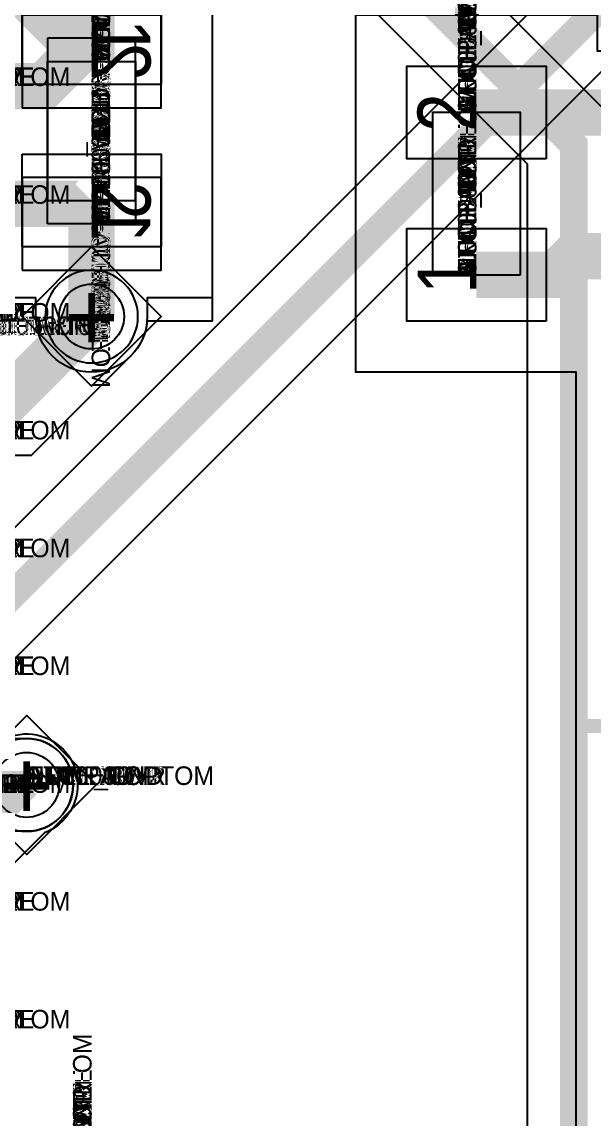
# Model space of a CAD drawing. Extents: x 0 to 323, y 0 to 320.
# Drawn here: x 57.11 to 63.28, y 186.8 to 198.63 of the extents above; entities that cross this region are included whole.
import ezdxf
from ezdxf.enums import TextEntityAlignment as Align

# ---------------------------------------------------------------- set-up
doc = ezdxf.new("R2010")
doc.units = 0
doc.header["$MEASUREMENT"] = 0
doc.layers.get('0').update_dxf_attribs({"linetype": 'CONTINUOUS'})
for name, color, linetype in [('CDN_FIGURES', 7, 'CONTINUOUS'), ('ETCH_BOTTOM', 7, 'CONTINUOUS'), ('ETCH_GND', 3, 'CONTINUOUS'), ('ETCH_INT1', 4, 'CONTINUOUS'), ('ETCH_INT2', 5, 'CONTINUOUS'), ('ETCH_PWR', 6, 'CONTINUOUS'), ('ETCH_TOP', 2, 'CONTINUOUS'), ('MANUFACTURING_NCLEGEND-1-6', 8, 'CONTINUOUS'), ('PACKAGE_GEOMETRY_ASSEMBLY_TOP', 11, 'CONTINUOUS'), ('PACKAGE_GEOMETRY_PIN_NUMBER', 9, 'CONTINUOUS')]:
    doc.layers.add(name, color=color, linetype=linetype)

# ---------------------------------------------------------------- blocks, each defined once
blk = doc.blocks.new('PAD_INFO')
for tag in ['SHAPE_TYPE', 'PAD_HEIGHT', 'PAD_LAYER', 'PAD_TYPE', 'PAD_WIDTH']:
    blk.add_attdef(tag, (0, 0), '', height=0.2)
at = {"flags": 2}
blk.add_attdef('CDN_TYPE', (0, 0), '', height=0.2, dxfattribs=at)
blk = doc.blocks.new('DRILL_INFO')
at = {"flags": 2}
blk.add_attdef('CDN_TYPE', (0, 0), '', height=0.2, dxfattribs=at)
for tag in ['FSHAPE', 'FCHAR', 'DRILL_HEIGHT', 'DIAMETER', 'PLATED', 'DRILL_WIDTH']:
    blk.add_attdef(tag, (0, 0), '', height=0.2)
blk = doc.blocks.new('VIA0700X0300')
at = {"layer": 'ETCH_BOTTOM'}
blk.add_circle((0, 0), 0.35, dxfattribs=at)
at = {"layer": 'ETCH_GND'}
blk.add_circle((0, 0), 0.35, dxfattribs=at)
at = {"layer": 'ETCH_INT1'}
blk.add_circle((0, 0), 0.35, dxfattribs=at)
at = {"layer": 'ETCH_INT2'}
blk.add_circle((0, 0), 0.35, dxfattribs=at)
at = {"layer": 'ETCH_PWR'}
blk.add_circle((0, 0), 0.35, dxfattribs=at)
at = {"layer": 'ETCH_TOP'}
blk.add_circle((0, 0), 0.35, dxfattribs=at)
ref = blk.add_blockref('PAD_INFO', (0, 0))
ref.add_attrib('PAD_LAYER', 'ETCH_TOP', (0, 0), dxfattribs={"height": 0.2})
ref.add_attrib('SHAPE_TYPE', 'NULL', (0, 0), dxfattribs={"height": 0.2})
ref.add_attrib('PAD_TYPE', 'ANTIPAD', (0, 0), dxfattribs={"height": 0.2})
ref.add_attrib('PAD_WIDTH', '0.000000', (0, 0), dxfattribs={"height": 0.2})
ref.add_attrib('PAD_HEIGHT', '0.000000', (0, 0), dxfattribs={"height": 0.2})
ref = blk.add_blockref('PAD_INFO', (0, 0))
ref.add_attrib('PAD_LAYER', 'ETCH_GND', (0, 0), dxfattribs={"height": 0.2})
ref.add_attrib('SHAPE_TYPE', 'NULL', (0, 0), dxfattribs={"height": 0.2})
ref.add_attrib('PAD_TYPE', 'ANTIPAD', (0, 0), dxfattribs={"height": 0.2})
ref.add_attrib('PAD_WIDTH', '0.000000', (0, 0), dxfattribs={"height": 0.2})
ref.add_attrib('PAD_HEIGHT', '0.000000', (0, 0), dxfattribs={"height": 0.2})
ref = blk.add_blockref('PAD_INFO', (0, 0))
ref.add_attrib('PAD_LAYER', 'ETCH_INT1', (0, 0), dxfattribs={"height": 0.2})
ref.add_attrib('SHAPE_TYPE', 'NULL', (0, 0), dxfattribs={"height": 0.2})
ref.add_attrib('PAD_TYPE', 'ANTIPAD', (0, 0), dxfattribs={"height": 0.2})
ref.add_attrib('PAD_WIDTH', '0.000000', (0, 0), dxfattribs={"height": 0.2})
ref.add_attrib('PAD_HEIGHT', '0.000000', (0, 0), dxfattribs={"height": 0.2})
ref = blk.add_blockref('PAD_INFO', (0, 0))
ref.add_attrib('PAD_LAYER', 'ETCH_INT2', (0, 0), dxfattribs={"height": 0.2})
ref.add_attrib('SHAPE_TYPE', 'NULL', (0, 0), dxfattribs={"height": 0.2})
ref.add_attrib('PAD_TYPE', 'ANTIPAD', (0, 0), dxfattribs={"height": 0.2})
ref.add_attrib('PAD_WIDTH', '0.000000', (0, 0), dxfattribs={"height": 0.2})
ref.add_attrib('PAD_HEIGHT', '0.000000', (0, 0), dxfattribs={"height": 0.2})
ref = blk.add_blockref('PAD_INFO', (0, 0))
ref.add_attrib('PAD_LAYER', 'ETCH_PWR', (0, 0), dxfattribs={"height": 0.2})
ref.add_attrib('SHAPE_TYPE', 'NULL', (0, 0), dxfattribs={"height": 0.2})
ref.add_attrib('PAD_TYPE', 'ANTIPAD', (0, 0), dxfattribs={"height": 0.2})
ref.add_attrib('PAD_WIDTH', '0.000000', (0, 0), dxfattribs={"height": 0.2})
ref.add_attrib('PAD_HEIGHT', '0.000000', (0, 0), dxfattribs={"height": 0.2})
ref = blk.add_blockref('PAD_INFO', (0, 0))
ref.add_attrib('PAD_LAYER', 'ETCH_BOTTOM', (0, 0), dxfattribs={"height": 0.2})
ref.add_attrib('SHAPE_TYPE', 'NULL', (0, 0), dxfattribs={"height": 0.2})
ref.add_attrib('PAD_TYPE', 'ANTIPAD', (0, 0), dxfattribs={"height": 0.2})
ref.add_attrib('PAD_WIDTH', '0.000000', (0, 0), dxfattribs={"height": 0.2})
ref.add_attrib('PAD_HEIGHT', '0.000000', (0, 0), dxfattribs={"height": 0.2})
ref = blk.add_blockref('PAD_INFO', (0, 0))
ref.add_attrib('PAD_LAYER', 'ETCH_TOP', (0, 0), dxfattribs={"height": 0.2})
ref.add_attrib('SHAPE_TYPE', 'NULL', (0, 0), dxfattribs={"height": 0.2})
ref.add_attrib('PAD_TYPE', 'THERMAL', (0, 0), dxfattribs={"height": 0.2})
ref.add_attrib('PAD_WIDTH', '0.000000', (0, 0), dxfattribs={"height": 0.2})
ref.add_attrib('PAD_HEIGHT', '0.000000', (0, 0), dxfattribs={"height": 0.2})
ref = blk.add_blockref('PAD_INFO', (0, 0))
ref.add_attrib('PAD_LAYER', 'ETCH_GND', (0, 0), dxfattribs={"height": 0.2})
ref.add_attrib('SHAPE_TYPE', 'NULL', (0, 0), dxfattribs={"height": 0.2})
ref.add_attrib('PAD_TYPE', 'THERMAL', (0, 0), dxfattribs={"height": 0.2})
ref.add_attrib('PAD_WIDTH', '0.000000', (0, 0), dxfattribs={"height": 0.2})
ref.add_attrib('PAD_HEIGHT', '0.000000', (0, 0), dxfattribs={"height": 0.2})
ref = blk.add_blockref('PAD_INFO', (0, 0))
ref.add_attrib('PAD_LAYER', 'ETCH_INT1', (0, 0), dxfattribs={"height": 0.2})
ref.add_attrib('SHAPE_TYPE', 'NULL', (0, 0), dxfattribs={"height": 0.2})
ref.add_attrib('PAD_TYPE', 'THERMAL', (0, 0), dxfattribs={"height": 0.2})
ref.add_attrib('PAD_WIDTH', '0.000000', (0, 0), dxfattribs={"height": 0.2})
ref.add_attrib('PAD_HEIGHT', '0.000000', (0, 0), dxfattribs={"height": 0.2})
ref = blk.add_blockref('PAD_INFO', (0, 0))
ref.add_attrib('PAD_LAYER', 'ETCH_INT2', (0, 0), dxfattribs={"height": 0.2})
ref.add_attrib('SHAPE_TYPE', 'NULL', (0, 0), dxfattribs={"height": 0.2})
ref.add_attrib('PAD_TYPE', 'THERMAL', (0, 0), dxfattribs={"height": 0.2})
ref.add_attrib('PAD_WIDTH', '0.000000', (0, 0), dxfattribs={"height": 0.2})
ref.add_attrib('PAD_HEIGHT', '0.000000', (0, 0), dxfattribs={"height": 0.2})
ref = blk.add_blockref('PAD_INFO', (0, 0))
ref.add_attrib('PAD_LAYER', 'ETCH_PWR', (0, 0), dxfattribs={"height": 0.2})
ref.add_attrib('SHAPE_TYPE', 'NULL', (0, 0), dxfattribs={"height": 0.2})
ref.add_attrib('PAD_TYPE', 'THERMAL', (0, 0), dxfattribs={"height": 0.2})
ref.add_attrib('PAD_WIDTH', '0.000000', (0, 0), dxfattribs={"height": 0.2})
ref.add_attrib('PAD_HEIGHT', '0.000000', (0, 0), dxfattribs={"height": 0.2})
ref = blk.add_blockref('PAD_INFO', (0, 0))
ref.add_attrib('PAD_LAYER', 'ETCH_BOTTOM', (0, 0), dxfattribs={"height": 0.2})
ref.add_attrib('SHAPE_TYPE', 'NULL', (0, 0), dxfattribs={"height": 0.2})
ref.add_attrib('PAD_TYPE', 'THERMAL', (0, 0), dxfattribs={"height": 0.2})
ref.add_attrib('PAD_WIDTH', '0.000000', (0, 0), dxfattribs={"height": 0.2})
ref.add_attrib('PAD_HEIGHT', '0.000000', (0, 0), dxfattribs={"height": 0.2})
ref = blk.add_blockref('PAD_INFO', (0, 0))
ref.add_attrib('PAD_LAYER', 'ETCH_TOP', (0, 0), dxfattribs={"height": 0.2})
ref.add_attrib('SHAPE_TYPE', 'CIRCLE', (0, 0), dxfattribs={"height": 0.2})
ref.add_attrib('PAD_TYPE', 'REGULAR', (0, 0), dxfattribs={"height": 0.2})
ref.add_attrib('PAD_WIDTH', '0.700000', (0, 0), dxfattribs={"height": 0.2})
ref.add_attrib('PAD_HEIGHT', '0.700000', (0, 0), dxfattribs={"height": 0.2})
ref = blk.add_blockref('PAD_INFO', (0, 0))
ref.add_attrib('PAD_LAYER', 'ETCH_GND', (0, 0), dxfattribs={"height": 0.2})
ref.add_attrib('SHAPE_TYPE', 'CIRCLE', (0, 0), dxfattribs={"height": 0.2})
ref.add_attrib('PAD_TYPE', 'REGULAR', (0, 0), dxfattribs={"height": 0.2})
ref.add_attrib('PAD_WIDTH', '0.700000', (0, 0), dxfattribs={"height": 0.2})
ref.add_attrib('PAD_HEIGHT', '0.700000', (0, 0), dxfattribs={"height": 0.2})
ref = blk.add_blockref('PAD_INFO', (0, 0))
ref.add_attrib('PAD_LAYER', 'ETCH_INT1', (0, 0), dxfattribs={"height": 0.2})
ref.add_attrib('SHAPE_TYPE', 'CIRCLE', (0, 0), dxfattribs={"height": 0.2})
ref.add_attrib('PAD_TYPE', 'REGULAR', (0, 0), dxfattribs={"height": 0.2})
ref.add_attrib('PAD_WIDTH', '0.700000', (0, 0), dxfattribs={"height": 0.2})
ref.add_attrib('PAD_HEIGHT', '0.700000', (0, 0), dxfattribs={"height": 0.2})
ref = blk.add_blockref('PAD_INFO', (0, 0))
ref.add_attrib('PAD_LAYER', 'ETCH_INT2', (0, 0), dxfattribs={"height": 0.2})
ref.add_attrib('SHAPE_TYPE', 'CIRCLE', (0, 0), dxfattribs={"height": 0.2})
ref.add_attrib('PAD_TYPE', 'REGULAR', (0, 0), dxfattribs={"height": 0.2})
ref.add_attrib('PAD_WIDTH', '0.700000', (0, 0), dxfattribs={"height": 0.2})
ref.add_attrib('PAD_HEIGHT', '0.700000', (0, 0), dxfattribs={"height": 0.2})
ref = blk.add_blockref('PAD_INFO', (0, 0))
ref.add_attrib('PAD_LAYER', 'ETCH_PWR', (0, 0), dxfattribs={"height": 0.2})
ref.add_attrib('SHAPE_TYPE', 'CIRCLE', (0, 0), dxfattribs={"height": 0.2})
ref.add_attrib('PAD_TYPE', 'REGULAR', (0, 0), dxfattribs={"height": 0.2})
ref.add_attrib('PAD_WIDTH', '0.700000', (0, 0), dxfattribs={"height": 0.2})
ref.add_attrib('PAD_HEIGHT', '0.700000', (0, 0), dxfattribs={"height": 0.2})
ref = blk.add_blockref('PAD_INFO', (0, 0))
ref.add_attrib('PAD_LAYER', 'ETCH_BOTTOM', (0, 0), dxfattribs={"height": 0.2})
ref.add_attrib('SHAPE_TYPE', 'CIRCLE', (0, 0), dxfattribs={"height": 0.2})
ref.add_attrib('PAD_TYPE', 'REGULAR', (0, 0), dxfattribs={"height": 0.2})
ref.add_attrib('PAD_WIDTH', '0.700000', (0, 0), dxfattribs={"height": 0.2})
ref.add_attrib('PAD_HEIGHT', '0.700000', (0, 0), dxfattribs={"height": 0.2})
ref = blk.add_blockref('DRILL_INFO', (0, 0))
ref.add_attrib('DIAMETER', '0.300000', (0, 0), dxfattribs={"height": 0.2})
ref.add_attrib('PLATED', 'PLATED', (0, 0), dxfattribs={"height": 0.2})
ref.add_attrib('FSHAPE', 'DIAMOND', (0, 0), dxfattribs={"height": 0.2})
ref.add_attrib('FCHAR', '+', (0, 0), dxfattribs={"height": 0.2})
ref.add_attrib('DRILL_WIDTH', '1.500000', (0, 0), dxfattribs={"height": 0.2})
ref.add_attrib('DRILL_HEIGHT', '1.500000', (0, 0), dxfattribs={"height": 0.2})
for tag in ['CDN_TYPE', 'PIN']:
    blk.add_attdef(tag, (0, 0), '', height=0.2)
at = {"flags": 2}
for tag in ['PSTKNAME', 'BBV']:
    blk.add_attdef(tag, (0, 0), '', height=0.2, dxfattribs=at)
blk = doc.blocks.new('FIGURE_DIAMOND')
at = {"layer": 'CDN_FIGURES'}
blk.add_lwpolyline([(-0.5, 0), (0, 0.5), (0.5, 0), (0, -0.5)], close=True, dxfattribs=at)
blk = doc.blocks.new('RC1000X1500TS')
at = {"layer": 'ETCH_TOP'}
blk.add_lwpolyline([(-0.5, -0.75), (-0.5, 0.75), (0.5, 0.75), (0.5, -0.75)], close=True, dxfattribs=at)
ref = blk.add_blockref('PAD_INFO', (0, 0))
ref.add_attrib('PAD_LAYER', 'ETCH_TOP', (0, 0), dxfattribs={"height": 0.2})
ref.add_attrib('SHAPE_TYPE', 'NULL', (0, 0), dxfattribs={"height": 0.2})
ref.add_attrib('PAD_TYPE', 'ANTIPAD', (0, 0), dxfattribs={"height": 0.2})
ref.add_attrib('PAD_WIDTH', '0.000000', (0, 0), dxfattribs={"height": 0.2})
ref.add_attrib('PAD_HEIGHT', '0.000000', (0, 0), dxfattribs={"height": 0.2})
ref = blk.add_blockref('PAD_INFO', (0, 0))
ref.add_attrib('PAD_LAYER', 'ETCH_GND', (0, 0), dxfattribs={"height": 0.2})
ref.add_attrib('SHAPE_TYPE', 'NULL', (0, 0), dxfattribs={"height": 0.2})
ref.add_attrib('PAD_TYPE', 'ANTIPAD', (0, 0), dxfattribs={"height": 0.2})
ref.add_attrib('PAD_WIDTH', '0.000000', (0, 0), dxfattribs={"height": 0.2})
ref.add_attrib('PAD_HEIGHT', '0.000000', (0, 0), dxfattribs={"height": 0.2})
ref = blk.add_blockref('PAD_INFO', (0, 0))
ref.add_attrib('PAD_LAYER', 'ETCH_INT1', (0, 0), dxfattribs={"height": 0.2})
ref.add_attrib('SHAPE_TYPE', 'NULL', (0, 0), dxfattribs={"height": 0.2})
ref.add_attrib('PAD_TYPE', 'ANTIPAD', (0, 0), dxfattribs={"height": 0.2})
ref.add_attrib('PAD_WIDTH', '0.000000', (0, 0), dxfattribs={"height": 0.2})
ref.add_attrib('PAD_HEIGHT', '0.000000', (0, 0), dxfattribs={"height": 0.2})
ref = blk.add_blockref('PAD_INFO', (0, 0))
ref.add_attrib('PAD_LAYER', 'ETCH_INT2', (0, 0), dxfattribs={"height": 0.2})
ref.add_attrib('SHAPE_TYPE', 'NULL', (0, 0), dxfattribs={"height": 0.2})
ref.add_attrib('PAD_TYPE', 'ANTIPAD', (0, 0), dxfattribs={"height": 0.2})
ref.add_attrib('PAD_WIDTH', '0.000000', (0, 0), dxfattribs={"height": 0.2})
ref.add_attrib('PAD_HEIGHT', '0.000000', (0, 0), dxfattribs={"height": 0.2})
ref = blk.add_blockref('PAD_INFO', (0, 0))
ref.add_attrib('PAD_LAYER', 'ETCH_PWR', (0, 0), dxfattribs={"height": 0.2})
ref.add_attrib('SHAPE_TYPE', 'NULL', (0, 0), dxfattribs={"height": 0.2})
ref.add_attrib('PAD_TYPE', 'ANTIPAD', (0, 0), dxfattribs={"height": 0.2})
ref.add_attrib('PAD_WIDTH', '0.000000', (0, 0), dxfattribs={"height": 0.2})
ref.add_attrib('PAD_HEIGHT', '0.000000', (0, 0), dxfattribs={"height": 0.2})
ref = blk.add_blockref('PAD_INFO', (0, 0))
ref.add_attrib('PAD_LAYER', 'ETCH_BOTTOM', (0, 0), dxfattribs={"height": 0.2})
ref.add_attrib('SHAPE_TYPE', 'NULL', (0, 0), dxfattribs={"height": 0.2})
ref.add_attrib('PAD_TYPE', 'ANTIPAD', (0, 0), dxfattribs={"height": 0.2})
ref.add_attrib('PAD_WIDTH', '0.000000', (0, 0), dxfattribs={"height": 0.2})
ref.add_attrib('PAD_HEIGHT', '0.000000', (0, 0), dxfattribs={"height": 0.2})
ref = blk.add_blockref('PAD_INFO', (0, 0))
ref.add_attrib('PAD_LAYER', 'ETCH_TOP', (0, 0), dxfattribs={"height": 0.2})
ref.add_attrib('SHAPE_TYPE', 'NULL', (0, 0), dxfattribs={"height": 0.2})
ref.add_attrib('PAD_TYPE', 'THERMAL', (0, 0), dxfattribs={"height": 0.2})
ref.add_attrib('PAD_WIDTH', '0.000000', (0, 0), dxfattribs={"height": 0.2})
ref.add_attrib('PAD_HEIGHT', '0.000000', (0, 0), dxfattribs={"height": 0.2})
ref = blk.add_blockref('PAD_INFO', (0, 0))
ref.add_attrib('PAD_LAYER', 'ETCH_GND', (0, 0), dxfattribs={"height": 0.2})
ref.add_attrib('SHAPE_TYPE', 'NULL', (0, 0), dxfattribs={"height": 0.2})
ref.add_attrib('PAD_TYPE', 'THERMAL', (0, 0), dxfattribs={"height": 0.2})
ref.add_attrib('PAD_WIDTH', '0.000000', (0, 0), dxfattribs={"height": 0.2})
ref.add_attrib('PAD_HEIGHT', '0.000000', (0, 0), dxfattribs={"height": 0.2})
ref = blk.add_blockref('PAD_INFO', (0, 0))
ref.add_attrib('PAD_LAYER', 'ETCH_INT1', (0, 0), dxfattribs={"height": 0.2})
ref.add_attrib('SHAPE_TYPE', 'NULL', (0, 0), dxfattribs={"height": 0.2})
ref.add_attrib('PAD_TYPE', 'THERMAL', (0, 0), dxfattribs={"height": 0.2})
ref.add_attrib('PAD_WIDTH', '0.000000', (0, 0), dxfattribs={"height": 0.2})
ref.add_attrib('PAD_HEIGHT', '0.000000', (0, 0), dxfattribs={"height": 0.2})
ref = blk.add_blockref('PAD_INFO', (0, 0))
ref.add_attrib('PAD_LAYER', 'ETCH_INT2', (0, 0), dxfattribs={"height": 0.2})
ref.add_attrib('SHAPE_TYPE', 'NULL', (0, 0), dxfattribs={"height": 0.2})
ref.add_attrib('PAD_TYPE', 'THERMAL', (0, 0), dxfattribs={"height": 0.2})
ref.add_attrib('PAD_WIDTH', '0.000000', (0, 0), dxfattribs={"height": 0.2})
ref.add_attrib('PAD_HEIGHT', '0.000000', (0, 0), dxfattribs={"height": 0.2})
ref = blk.add_blockref('PAD_INFO', (0, 0))
ref.add_attrib('PAD_LAYER', 'ETCH_PWR', (0, 0), dxfattribs={"height": 0.2})
ref.add_attrib('SHAPE_TYPE', 'NULL', (0, 0), dxfattribs={"height": 0.2})
ref.add_attrib('PAD_TYPE', 'THERMAL', (0, 0), dxfattribs={"height": 0.2})
ref.add_attrib('PAD_WIDTH', '0.000000', (0, 0), dxfattribs={"height": 0.2})
ref.add_attrib('PAD_HEIGHT', '0.000000', (0, 0), dxfattribs={"height": 0.2})
ref = blk.add_blockref('PAD_INFO', (0, 0))
ref.add_attrib('PAD_LAYER', 'ETCH_BOTTOM', (0, 0), dxfattribs={"height": 0.2})
ref.add_attrib('SHAPE_TYPE', 'NULL', (0, 0), dxfattribs={"height": 0.2})
ref.add_attrib('PAD_TYPE', 'THERMAL', (0, 0), dxfattribs={"height": 0.2})
ref.add_attrib('PAD_WIDTH', '0.000000', (0, 0), dxfattribs={"height": 0.2})
ref.add_attrib('PAD_HEIGHT', '0.000000', (0, 0), dxfattribs={"height": 0.2})
ref = blk.add_blockref('PAD_INFO', (0, 0))
ref.add_attrib('PAD_LAYER', 'ETCH_GND', (0, 0), dxfattribs={"height": 0.2})
ref.add_attrib('SHAPE_TYPE', 'NULL', (0, 0), dxfattribs={"height": 0.2})
ref.add_attrib('PAD_TYPE', 'REGULAR', (0, 0), dxfattribs={"height": 0.2})
ref.add_attrib('PAD_WIDTH', '0.000000', (0, 0), dxfattribs={"height": 0.2})
ref.add_attrib('PAD_HEIGHT', '0.000000', (0, 0), dxfattribs={"height": 0.2})
ref = blk.add_blockref('PAD_INFO', (0, 0))
ref.add_attrib('PAD_LAYER', 'ETCH_INT1', (0, 0), dxfattribs={"height": 0.2})
ref.add_attrib('SHAPE_TYPE', 'NULL', (0, 0), dxfattribs={"height": 0.2})
ref.add_attrib('PAD_TYPE', 'REGULAR', (0, 0), dxfattribs={"height": 0.2})
ref.add_attrib('PAD_WIDTH', '0.000000', (0, 0), dxfattribs={"height": 0.2})
ref.add_attrib('PAD_HEIGHT', '0.000000', (0, 0), dxfattribs={"height": 0.2})
ref = blk.add_blockref('PAD_INFO', (0, 0))
ref.add_attrib('PAD_LAYER', 'ETCH_INT2', (0, 0), dxfattribs={"height": 0.2})
ref.add_attrib('SHAPE_TYPE', 'NULL', (0, 0), dxfattribs={"height": 0.2})
ref.add_attrib('PAD_TYPE', 'REGULAR', (0, 0), dxfattribs={"height": 0.2})
ref.add_attrib('PAD_WIDTH', '0.000000', (0, 0), dxfattribs={"height": 0.2})
ref.add_attrib('PAD_HEIGHT', '0.000000', (0, 0), dxfattribs={"height": 0.2})
ref = blk.add_blockref('PAD_INFO', (0, 0))
ref.add_attrib('PAD_LAYER', 'ETCH_PWR', (0, 0), dxfattribs={"height": 0.2})
ref.add_attrib('SHAPE_TYPE', 'NULL', (0, 0), dxfattribs={"height": 0.2})
ref.add_attrib('PAD_TYPE', 'REGULAR', (0, 0), dxfattribs={"height": 0.2})
ref.add_attrib('PAD_WIDTH', '0.000000', (0, 0), dxfattribs={"height": 0.2})
ref.add_attrib('PAD_HEIGHT', '0.000000', (0, 0), dxfattribs={"height": 0.2})
ref = blk.add_blockref('PAD_INFO', (0, 0))
ref.add_attrib('PAD_LAYER', 'ETCH_BOTTOM', (0, 0), dxfattribs={"height": 0.2})
ref.add_attrib('SHAPE_TYPE', 'NULL', (0, 0), dxfattribs={"height": 0.2})
ref.add_attrib('PAD_TYPE', 'REGULAR', (0, 0), dxfattribs={"height": 0.2})
ref.add_attrib('PAD_WIDTH', '0.000000', (0, 0), dxfattribs={"height": 0.2})
ref.add_attrib('PAD_HEIGHT', '0.000000', (0, 0), dxfattribs={"height": 0.2})
ref = blk.add_blockref('DRILL_INFO', (0, 0))
ref.add_attrib('DIAMETER', '0.000000', (0, 0), dxfattribs={"height": 0.2})
ref.add_attrib('PLATED', 'PLATED', (0, 0), dxfattribs={"height": 0.2})
ref.add_attrib('FSHAPE', 'NULL', (0, 0), dxfattribs={"height": 0.2})
ref.add_attrib('DRILL_WIDTH', '0.000000', (0, 0), dxfattribs={"height": 0.2})
ref.add_attrib('DRILL_HEIGHT', '0.000000', (0, 0), dxfattribs={"height": 0.2})
ref = blk.add_blockref('PAD_INFO', (0, 0))
ref.add_attrib('PAD_LAYER', 'ETCH_TOP', (0, 0), dxfattribs={"height": 0.2})
ref.add_attrib('SHAPE_TYPE', 'RECTANGLE', (0, 0), dxfattribs={"height": 0.2})
ref.add_attrib('PAD_TYPE', 'REGULAR', (0, 0), dxfattribs={"height": 0.2})
ref.add_attrib('PAD_WIDTH', '1.000000', (0, 0), dxfattribs={"height": 0.2})
ref.add_attrib('PAD_HEIGHT', '1.500000', (0, 0), dxfattribs={"height": 0.2})
for tag in ['CDN_TYPE', 'PIN']:
    blk.add_attdef(tag, (0, 0), '', height=0.2)
at = {"flags": 2}
for tag in ['PSTKNAME', 'BBV']:
    blk.add_attdef(tag, (0, 0), '', height=0.2, dxfattribs=at)
blk = doc.blocks.new('F56')
at = {"layer": 'PACKAGE_GEOMETRY_ASSEMBLY_TOP'}
blk.add_lwpolyline([(0, -0.475), (1.75, -0.475), (1.75, 0.475), (0, 0.475)], close=True, dxfattribs=at)
at = {"layer": 'ETCH_TOP'}
ref = blk.add_blockref('RC1000X1500TS', (0, 0), dxfattribs=at)
ref.add_attrib('CDN_TYPE', 'PIN', (0, 0), dxfattribs={"height": 0.2})
ref.add_attrib('PIN', '1', (0, 0), dxfattribs={"height": 0.2})
ref = blk.add_blockref('RC1000X1500TS', (1.75, 0), dxfattribs=at)
ref.add_attrib('CDN_TYPE', 'PIN', (0, 0), dxfattribs={"height": 0.2})
ref.add_attrib('PIN', '2', (0, 0), dxfattribs={"height": 0.2})
at = {"flags": 2}
for tag in ['SYMBOL_TYPE', 'CDN_TYPE', 'REFDES']:
    blk.add_attdef(tag, (0, 0), '', height=0.2, dxfattribs=at)
blk = doc.blocks.new('RC1250X0760TS')
at = {"layer": 'ETCH_TOP'}
blk.add_lwpolyline([(-0.625, -0.38), (-0.625, 0.38), (0.625, 0.38), (0.625, -0.38)], close=True, dxfattribs=at)
ref = blk.add_blockref('PAD_INFO', (0, 0))
ref.add_attrib('PAD_LAYER', 'ETCH_TOP', (0, 0), dxfattribs={"height": 0.2})
ref.add_attrib('SHAPE_TYPE', 'NULL', (0, 0), dxfattribs={"height": 0.2})
ref.add_attrib('PAD_TYPE', 'ANTIPAD', (0, 0), dxfattribs={"height": 0.2})
ref.add_attrib('PAD_WIDTH', '0.000000', (0, 0), dxfattribs={"height": 0.2})
ref.add_attrib('PAD_HEIGHT', '0.000000', (0, 0), dxfattribs={"height": 0.2})
ref = blk.add_blockref('PAD_INFO', (0, 0))
ref.add_attrib('PAD_LAYER', 'ETCH_GND', (0, 0), dxfattribs={"height": 0.2})
ref.add_attrib('SHAPE_TYPE', 'NULL', (0, 0), dxfattribs={"height": 0.2})
ref.add_attrib('PAD_TYPE', 'ANTIPAD', (0, 0), dxfattribs={"height": 0.2})
ref.add_attrib('PAD_WIDTH', '0.000000', (0, 0), dxfattribs={"height": 0.2})
ref.add_attrib('PAD_HEIGHT', '0.000000', (0, 0), dxfattribs={"height": 0.2})
ref = blk.add_blockref('PAD_INFO', (0, 0))
ref.add_attrib('PAD_LAYER', 'ETCH_INT1', (0, 0), dxfattribs={"height": 0.2})
ref.add_attrib('SHAPE_TYPE', 'NULL', (0, 0), dxfattribs={"height": 0.2})
ref.add_attrib('PAD_TYPE', 'ANTIPAD', (0, 0), dxfattribs={"height": 0.2})
ref.add_attrib('PAD_WIDTH', '0.000000', (0, 0), dxfattribs={"height": 0.2})
ref.add_attrib('PAD_HEIGHT', '0.000000', (0, 0), dxfattribs={"height": 0.2})
ref = blk.add_blockref('PAD_INFO', (0, 0))
ref.add_attrib('PAD_LAYER', 'ETCH_INT2', (0, 0), dxfattribs={"height": 0.2})
ref.add_attrib('SHAPE_TYPE', 'NULL', (0, 0), dxfattribs={"height": 0.2})
ref.add_attrib('PAD_TYPE', 'ANTIPAD', (0, 0), dxfattribs={"height": 0.2})
ref.add_attrib('PAD_WIDTH', '0.000000', (0, 0), dxfattribs={"height": 0.2})
ref.add_attrib('PAD_HEIGHT', '0.000000', (0, 0), dxfattribs={"height": 0.2})
ref = blk.add_blockref('PAD_INFO', (0, 0))
ref.add_attrib('PAD_LAYER', 'ETCH_PWR', (0, 0), dxfattribs={"height": 0.2})
ref.add_attrib('SHAPE_TYPE', 'NULL', (0, 0), dxfattribs={"height": 0.2})
ref.add_attrib('PAD_TYPE', 'ANTIPAD', (0, 0), dxfattribs={"height": 0.2})
ref.add_attrib('PAD_WIDTH', '0.000000', (0, 0), dxfattribs={"height": 0.2})
ref.add_attrib('PAD_HEIGHT', '0.000000', (0, 0), dxfattribs={"height": 0.2})
ref = blk.add_blockref('PAD_INFO', (0, 0))
ref.add_attrib('PAD_LAYER', 'ETCH_BOTTOM', (0, 0), dxfattribs={"height": 0.2})
ref.add_attrib('SHAPE_TYPE', 'NULL', (0, 0), dxfattribs={"height": 0.2})
ref.add_attrib('PAD_TYPE', 'ANTIPAD', (0, 0), dxfattribs={"height": 0.2})
ref.add_attrib('PAD_WIDTH', '0.000000', (0, 0), dxfattribs={"height": 0.2})
ref.add_attrib('PAD_HEIGHT', '0.000000', (0, 0), dxfattribs={"height": 0.2})
ref = blk.add_blockref('PAD_INFO', (0, 0))
ref.add_attrib('PAD_LAYER', 'ETCH_TOP', (0, 0), dxfattribs={"height": 0.2})
ref.add_attrib('SHAPE_TYPE', 'NULL', (0, 0), dxfattribs={"height": 0.2})
ref.add_attrib('PAD_TYPE', 'THERMAL', (0, 0), dxfattribs={"height": 0.2})
ref.add_attrib('PAD_WIDTH', '0.000000', (0, 0), dxfattribs={"height": 0.2})
ref.add_attrib('PAD_HEIGHT', '0.000000', (0, 0), dxfattribs={"height": 0.2})
ref = blk.add_blockref('PAD_INFO', (0, 0))
ref.add_attrib('PAD_LAYER', 'ETCH_GND', (0, 0), dxfattribs={"height": 0.2})
ref.add_attrib('SHAPE_TYPE', 'NULL', (0, 0), dxfattribs={"height": 0.2})
ref.add_attrib('PAD_TYPE', 'THERMAL', (0, 0), dxfattribs={"height": 0.2})
ref.add_attrib('PAD_WIDTH', '0.000000', (0, 0), dxfattribs={"height": 0.2})
ref.add_attrib('PAD_HEIGHT', '0.000000', (0, 0), dxfattribs={"height": 0.2})
ref = blk.add_blockref('PAD_INFO', (0, 0))
ref.add_attrib('PAD_LAYER', 'ETCH_INT1', (0, 0), dxfattribs={"height": 0.2})
ref.add_attrib('SHAPE_TYPE', 'NULL', (0, 0), dxfattribs={"height": 0.2})
ref.add_attrib('PAD_TYPE', 'THERMAL', (0, 0), dxfattribs={"height": 0.2})
ref.add_attrib('PAD_WIDTH', '0.000000', (0, 0), dxfattribs={"height": 0.2})
ref.add_attrib('PAD_HEIGHT', '0.000000', (0, 0), dxfattribs={"height": 0.2})
ref = blk.add_blockref('PAD_INFO', (0, 0))
ref.add_attrib('PAD_LAYER', 'ETCH_INT2', (0, 0), dxfattribs={"height": 0.2})
ref.add_attrib('SHAPE_TYPE', 'NULL', (0, 0), dxfattribs={"height": 0.2})
ref.add_attrib('PAD_TYPE', 'THERMAL', (0, 0), dxfattribs={"height": 0.2})
ref.add_attrib('PAD_WIDTH', '0.000000', (0, 0), dxfattribs={"height": 0.2})
ref.add_attrib('PAD_HEIGHT', '0.000000', (0, 0), dxfattribs={"height": 0.2})
ref = blk.add_blockref('PAD_INFO', (0, 0))
ref.add_attrib('PAD_LAYER', 'ETCH_PWR', (0, 0), dxfattribs={"height": 0.2})
ref.add_attrib('SHAPE_TYPE', 'NULL', (0, 0), dxfattribs={"height": 0.2})
ref.add_attrib('PAD_TYPE', 'THERMAL', (0, 0), dxfattribs={"height": 0.2})
ref.add_attrib('PAD_WIDTH', '0.000000', (0, 0), dxfattribs={"height": 0.2})
ref.add_attrib('PAD_HEIGHT', '0.000000', (0, 0), dxfattribs={"height": 0.2})
ref = blk.add_blockref('PAD_INFO', (0, 0))
ref.add_attrib('PAD_LAYER', 'ETCH_BOTTOM', (0, 0), dxfattribs={"height": 0.2})
ref.add_attrib('SHAPE_TYPE', 'NULL', (0, 0), dxfattribs={"height": 0.2})
ref.add_attrib('PAD_TYPE', 'THERMAL', (0, 0), dxfattribs={"height": 0.2})
ref.add_attrib('PAD_WIDTH', '0.000000', (0, 0), dxfattribs={"height": 0.2})
ref.add_attrib('PAD_HEIGHT', '0.000000', (0, 0), dxfattribs={"height": 0.2})
ref = blk.add_blockref('PAD_INFO', (0, 0))
ref.add_attrib('PAD_LAYER', 'ETCH_TOP', (0, 0), dxfattribs={"height": 0.2})
ref.add_attrib('SHAPE_TYPE', 'RECTANGLE', (0, 0), dxfattribs={"height": 0.2})
ref.add_attrib('PAD_TYPE', 'REGULAR', (0, 0), dxfattribs={"height": 0.2})
ref.add_attrib('PAD_WIDTH', '1.250000', (0, 0), dxfattribs={"height": 0.2})
ref.add_attrib('PAD_HEIGHT', '0.760000', (0, 0), dxfattribs={"height": 0.2})
ref = blk.add_blockref('PAD_INFO', (0, 0))
ref.add_attrib('PAD_LAYER', 'ETCH_GND', (0, 0), dxfattribs={"height": 0.2})
ref.add_attrib('SHAPE_TYPE', 'NULL', (0, 0), dxfattribs={"height": 0.2})
ref.add_attrib('PAD_TYPE', 'REGULAR', (0, 0), dxfattribs={"height": 0.2})
ref.add_attrib('PAD_WIDTH', '0.000000', (0, 0), dxfattribs={"height": 0.2})
ref.add_attrib('PAD_HEIGHT', '0.000000', (0, 0), dxfattribs={"height": 0.2})
ref = blk.add_blockref('PAD_INFO', (0, 0))
ref.add_attrib('PAD_LAYER', 'ETCH_INT1', (0, 0), dxfattribs={"height": 0.2})
ref.add_attrib('SHAPE_TYPE', 'NULL', (0, 0), dxfattribs={"height": 0.2})
ref.add_attrib('PAD_TYPE', 'REGULAR', (0, 0), dxfattribs={"height": 0.2})
ref.add_attrib('PAD_WIDTH', '0.000000', (0, 0), dxfattribs={"height": 0.2})
ref.add_attrib('PAD_HEIGHT', '0.000000', (0, 0), dxfattribs={"height": 0.2})
ref = blk.add_blockref('PAD_INFO', (0, 0))
ref.add_attrib('PAD_LAYER', 'ETCH_INT2', (0, 0), dxfattribs={"height": 0.2})
ref.add_attrib('SHAPE_TYPE', 'NULL', (0, 0), dxfattribs={"height": 0.2})
ref.add_attrib('PAD_TYPE', 'REGULAR', (0, 0), dxfattribs={"height": 0.2})
ref.add_attrib('PAD_WIDTH', '0.000000', (0, 0), dxfattribs={"height": 0.2})
ref.add_attrib('PAD_HEIGHT', '0.000000', (0, 0), dxfattribs={"height": 0.2})
ref = blk.add_blockref('PAD_INFO', (0, 0))
ref.add_attrib('PAD_LAYER', 'ETCH_PWR', (0, 0), dxfattribs={"height": 0.2})
ref.add_attrib('SHAPE_TYPE', 'NULL', (0, 0), dxfattribs={"height": 0.2})
ref.add_attrib('PAD_TYPE', 'REGULAR', (0, 0), dxfattribs={"height": 0.2})
ref.add_attrib('PAD_WIDTH', '0.000000', (0, 0), dxfattribs={"height": 0.2})
ref.add_attrib('PAD_HEIGHT', '0.000000', (0, 0), dxfattribs={"height": 0.2})
ref = blk.add_blockref('PAD_INFO', (0, 0))
ref.add_attrib('PAD_LAYER', 'ETCH_BOTTOM', (0, 0), dxfattribs={"height": 0.2})
ref.add_attrib('SHAPE_TYPE', 'NULL', (0, 0), dxfattribs={"height": 0.2})
ref.add_attrib('PAD_TYPE', 'REGULAR', (0, 0), dxfattribs={"height": 0.2})
ref.add_attrib('PAD_WIDTH', '0.000000', (0, 0), dxfattribs={"height": 0.2})
ref.add_attrib('PAD_HEIGHT', '0.000000', (0, 0), dxfattribs={"height": 0.2})
ref = blk.add_blockref('DRILL_INFO', (0, 0))
ref.add_attrib('DIAMETER', '0.000000', (0, 0), dxfattribs={"height": 0.2})
ref.add_attrib('PLATED', 'PLATED', (0, 0), dxfattribs={"height": 0.2})
ref.add_attrib('FSHAPE', 'NULL', (0, 0), dxfattribs={"height": 0.2})
ref.add_attrib('DRILL_WIDTH', '0.000000', (0, 0), dxfattribs={"height": 0.2})
ref.add_attrib('DRILL_HEIGHT', '0.000000', (0, 0), dxfattribs={"height": 0.2})
for tag in ['CDN_TYPE', 'PIN']:
    blk.add_attdef(tag, (0, 0), '', height=0.2)
at = {"flags": 2}
for tag in ['PSTKNAME', 'BBV']:
    blk.add_attdef(tag, (0, 0), '', height=0.2, dxfattribs=at)
blk = doc.blocks.new('SO-24W')
at = {"layer": 'ETCH_TOP'}
ref = blk.add_blockref('RC1250X0760TS', (4.75, 6.985), dxfattribs=at)
ref.add_attrib('CDN_TYPE', 'PIN', (0, 0), dxfattribs={"height": 0.2})
ref.add_attrib('PIN', '24', (0, 0), dxfattribs={"height": 0.2})
ref = blk.add_blockref('RC1250X0760TS', (4.75, 5.715), dxfattribs=at)
ref.add_attrib('CDN_TYPE', 'PIN', (0, 0), dxfattribs={"height": 0.2})
ref.add_attrib('PIN', '23', (0, 0), dxfattribs={"height": 0.2})
ref = blk.add_blockref('RC1250X0760TS', (4.75, 4.445), dxfattribs=at)
ref.add_attrib('CDN_TYPE', 'PIN', (0, 0), dxfattribs={"height": 0.2})
ref.add_attrib('PIN', '22', (0, 0), dxfattribs={"height": 0.2})
ref = blk.add_blockref('RC1250X0760TS', (4.75, 3.175), dxfattribs=at)
ref.add_attrib('CDN_TYPE', 'PIN', (0, 0), dxfattribs={"height": 0.2})
ref.add_attrib('PIN', '21', (0, 0), dxfattribs={"height": 0.2})
ref = blk.add_blockref('RC1250X0760TS', (4.75, 1.905), dxfattribs=at)
ref.add_attrib('CDN_TYPE', 'PIN', (0, 0), dxfattribs={"height": 0.2})
ref.add_attrib('PIN', '20', (0, 0), dxfattribs={"height": 0.2})
ref = blk.add_blockref('RC1250X0760TS', (4.75, 0.635), dxfattribs=at)
ref.add_attrib('CDN_TYPE', 'PIN', (0, 0), dxfattribs={"height": 0.2})
ref.add_attrib('PIN', '19', (0, 0), dxfattribs={"height": 0.2})
ref = blk.add_blockref('RC1250X0760TS', (4.75, -0.635), dxfattribs=at)
ref.add_attrib('CDN_TYPE', 'PIN', (0, 0), dxfattribs={"height": 0.2})
ref.add_attrib('PIN', '18', (0, 0), dxfattribs={"height": 0.2})
ref = blk.add_blockref('RC1250X0760TS', (4.75, -3.175), dxfattribs=at)
ref.add_attrib('CDN_TYPE', 'PIN', (0, 0), dxfattribs={"height": 0.2})
ref.add_attrib('PIN', '16', (0, 0), dxfattribs={"height": 0.2})
ref = blk.add_blockref('RC1250X0760TS', (4.75, -6.985), dxfattribs=at)
ref.add_attrib('CDN_TYPE', 'PIN', (0, 0), dxfattribs={"height": 0.2})
ref.add_attrib('PIN', '13', (0, 0), dxfattribs={"height": 0.2})
ref = blk.add_blockref('RC1250X0760TS', (4.75, -1.905), dxfattribs=at)
ref.add_attrib('CDN_TYPE', 'PIN', (0, 0), dxfattribs={"height": 0.2})
ref.add_attrib('PIN', '17', (0, 0), dxfattribs={"height": 0.2})
ref = blk.add_blockref('RC1250X0760TS', (4.75, -4.445), dxfattribs=at)
ref.add_attrib('CDN_TYPE', 'PIN', (0, 0), dxfattribs={"height": 0.2})
ref.add_attrib('PIN', '15', (0, 0), dxfattribs={"height": 0.2})
ref = blk.add_blockref('RC1250X0760TS', (4.75, -5.715), dxfattribs=at)
ref.add_attrib('CDN_TYPE', 'PIN', (0, 0), dxfattribs={"height": 0.2})
ref.add_attrib('PIN', '14', (0, 0), dxfattribs={"height": 0.2})
at = {"flags": 2}
for tag in ['SYMBOL_TYPE', 'CDN_TYPE', 'REFDES']:
    blk.add_attdef(tag, (0, 0), '', height=0.2, dxfattribs=at)

msp = doc.modelspace()

# ---------------------------------------------------------------- linework, layer by layer
at = {"layer": 'ETCH_BOTTOM'}
for points, format in [([(57.163, 190.405, 0.3, 0.3, 0), (55.063, 188.305, 0.3, 0.3, 0), (48.243, 188.305, 0.3, 0.3, 0), (39.913, 196.636, 0.3, 0.3, 0), (39.913, 210.055, 0.3, 0.3, 0)], "xyseb"), ([(62.563, 178.956), (62.563, 197.098), (58.619, 201.041), (58.619, 203.383, -1.558329), (59.62, 203.383), (59.62, 201.456), (63.563, 197.513), (63.563, 181.087, -0.251232)], "xyb"), ([(59.12, 203.612, 0.3, 0.3, 0), (59.12, 201.249, 0.3, 0.3, 0), (63.063, 197.305, 0.3, 0.3, 0), (63.063, 175.355, 0.3, 0.3, 0), (59.463, 171.755, 0.3, 0.3, 0)], "xyseb"), ([(54.664, 199.706), (57.211, 199.706), (57.301, 199.616, -0.835048), (58.463, 199.405), (58.463, 199.256), (59.163, 199.256), (59.163, 195.405), (58.461, 195.405, -0.177276), (58.287, 195.031), (57.211, 193.955), (54.663, 193.955)], "xyb"), ([(57.863, 199.405, 0.5, 0.5, 0), (57.863, 198.205, 0.5, 0.5, 0)], "xyseb"), ([(57.863, 198.205, 0.5, 0.5, 0), (56.963, 199.105, 0.5, 0.5, 0), (54.913, 199.105, 0.5, 0.5, 0), (53.813, 198.005, 0.5, 0.5, 0), (53.413, 198.005, 0.5, 0.5, 0)], "xyseb"), ([(57.863, 195.455, 0.5, 0.5, 0), (57.863, 196.455, 0.5, 0.5, 0)], "xyseb"), ([(57.863, 195.455, 0.5, 0.5, 0), (56.963, 194.555, 0.5, 0.5, 0), (52.513, 194.555, 0.5, 0.5, 0), (50.863, 192.905, 0.5, 0.5, 0), (50.863, 191.955, 0.5, 0.5, 0)], "xyseb"), ([(56.647, 190.597, -1.558206), (57.354, 189.89), (55.27, 187.805)], "xyb")]:
    msp.add_lwpolyline(points, format=format, dxfattribs=at)
at = {"layer": 'ETCH_GND'}
for points in [[(58.363, 195.455, 1), (57.363, 195.455, 1)], [(57.663, 190.405, 1), (56.663, 190.405, 1)]]:
    msp.add_lwpolyline(points, format="xyb", close=True, dxfattribs=at)
at = {"layer": 'ETCH_INT1'}
for points in [[(58.363, 195.455, 1), (57.363, 195.455, 1)], [(57.663, 190.405, 1), (56.663, 190.405, 1)]]:
    msp.add_lwpolyline(points, format="xyb", close=True, dxfattribs=at)
at = {"layer": 'ETCH_INT2'}
for points, format in [([(69.843, 211.905, 0.3, 0.3, 0), (67.998, 210.06, 0.3, 0.3, 0), (67.998, 206.801, 0.3, 0.3, 0), (68.613, 206.186, 0.3, 0.3, 0), (68.613, 204.055, 0.3, 0.3, 0), (66.263, 201.705, 0.3, 0.3, 0), (66.243, 201.705, 0.3, 0.3, 0), (65.863, 201.325, 0.3, 0.3, 0), (65.863, 201.305, 0.3, 0.3, 0), (52.543, 187.985, 0.3, 0.3, 0), (32.802, 187.985, 0.3, 0.3, 0), (32.782, 188.005, 0.3, 0.3, 0), (32.243, 188.005, 0.3, 0.3, 0), (32.223, 187.985, 0.3, 0.3, 0), (16.013, 187.985, 0.3, 0.3, 0)], "xyseb"), ([(69.113, 206.393), (69.113, 203.848), (66.757, 201.492, -1.322495), (66.076, 200.812), (52.75, 187.485)], "xyb")]:
    msp.add_lwpolyline(points, format=format, dxfattribs=at)
msp.add_lwpolyline([(55.03, 191.18), (65.363, 201.513), (65.363, 201.532), (66.036, 202.206), (66.056, 202.206), (68.113, 204.263), (68.113, 205.979)], dxfattribs=at)
for points in [[(58.363, 195.455, 1), (57.363, 195.455, 1)], [(57.663, 190.405, 1), (56.663, 190.405, 1)]]:
    msp.add_lwpolyline(points, format="xyb", close=True, dxfattribs=at)
at = {"layer": 'ETCH_PWR'}
for points in [[(58.363, 195.455, 1), (57.363, 195.455, 1)], [(57.663, 190.405, 1), (56.663, 190.405, 1)]]:
    msp.add_lwpolyline(points, format="xyb", close=True, dxfattribs=at)
at = {"layer": 'ETCH_TOP'}
msp.add_lwpolyline([(63.088, 186.556), (63.088, 194.855), (60.713, 194.855), (60.713, 198.706), (63.313, 198.706), (63.313, 198.321), (63.413, 198.321), (63.413, 198.855), (62.713, 198.855), (62.713, 202.706), (62.763, 202.706), (62.763, 206.456)], dxfattribs=at)
for points, format in [([(56.563, 199.506), (57.271, 199.506, -0.845035), (58.454, 199.506), (59.163, 199.506), (59.163, 195.655), (58.463, 195.655), (58.463, 195.455, -1), (57.263, 195.455), (57.263, 195.655), (56.788, 195.655)], "xyb"), ([(57.863, 198.455, 0.5, 0.5, 0), (57.863, 199.405, 0.5, 0.5, 0)], "xyseb"), ([(55.613, 197.94, 0.5, 0.5, 0), (57.348, 197.94, 0.5, 0.5, 0), (57.863, 198.455, 0.5, 0.5, 0)], "xyseb"), ([(62.013, 197.655, 0.5, 0.5, 0), (63.998, 197.655, 0.5, 0.5, 0), (64.013, 197.64, 0.5, 0.5, 0)], "xyseb"), ([(55.613, 196.67, 0.5, 0.5, 0), (57.828, 196.67, 0.5, 0.5, 0), (57.863, 196.705, 0.5, 0.5, 0)], "xyseb"), ([(57.863, 196.705, 0.5, 0.5, 0), (57.863, 195.455, 0.5, 0.5, 0)], "xyseb"), ([(64.263, 196.12, 0.5, 0.5, 0), (64.248, 196.105, 0.5, 0.5, 0), (63.063, 196.105, 0.5, 0.5, 0), (62.863, 195.905, 0.5, 0.5, 0), (62.013, 195.905, 0.5, 0.5, 0)], "xyseb"), ([(63.037, 191.04, 0.15, 0.15, 0), (64.263, 191.04, 0.15, 0.15, 0)], "xyseb"), ([(56.788, 190.906), (57.163, 190.906, -1), (57.163, 189.905), (56.788, 189.905)], "xyb"), ([(57.163, 190.405, 0.3, 0.3, 0), (55.698, 190.405, 0.3, 0.3, 0), (55.613, 190.32, 0.3, 0.3, 0)], "xyseb")]:
    msp.add_lwpolyline(points, format=format, dxfattribs=at)

# ---------------------------------------------------------------- block references
at = {"xscale": -1, "rotation": 270}
msp.add_blockref('F56', (57.863, 196.455), dxfattribs=at)
for p, rotation in [((62.013, 195.905), 90), ((57.863, 198.455), 270), ((57.863, 183.955), 90)]:
    msp.add_blockref('F56', p, dxfattribs=dict(rotation=rotation))
msp.add_blockref('SO-24W', (50.863, 190.955))
at = {"layer": 'ETCH_TOP', "rotation": 180}
msp.add_blockref('VIA0700X0300', (57.863, 195.455), dxfattribs=at)
at = {"layer": 'ETCH_TOP'}
msp.add_blockref('VIA0700X0300', (57.163, 190.405), dxfattribs=at)
at = {"layer": 'MANUFACTURING_NCLEGEND-1-6', "xscale": 1.5, "yscale": 1.5}
for p in [(57.863, 195.455), (57.163, 190.405)]:
    msp.add_blockref('FIGURE_DIAMOND', p, dxfattribs=at)

# ---------------------------------------------------------------- texts
at = {"layer": 'MANUFACTURING_NCLEGEND-1-6'}
for p in [(57.863, 195.455), (57.163, 190.405)]:
    msp.add_text('+', height=0.75, dxfattribs=at).set_placement(p, align=Align.MIDDLE_CENTER)
at = {"layer": 'PACKAGE_GEOMETRY_PIN_NUMBER', "width": 0.88}
for s, rotation, p in [('1', 270, (57.863, 198.455)), ('2', 90, (62.013, 197.655)), ('2', 270, (57.863, 196.705)), ('1', 90, (62.013, 195.905))]:
    msp.add_text(s, height=0.635, rotation=rotation, dxfattribs=at).set_placement(p, align=Align.CENTER)
at = {"layer": 'PACKAGE_GEOMETRY_PIN_NUMBER', "text_generation_flag": 2, "width": 0.88}
for s, p in [('2', (57.863, 198.205)), ('1', (57.863, 196.455))]:
    msp.add_text(s, height=0.635, rotation=270, dxfattribs=at).set_placement(p, align=Align.CENTER)

doc.saveas('drawing.dxf')
